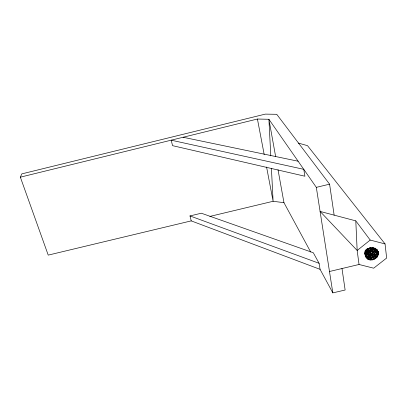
<?xml version="1.0" encoding="UTF-8"?>
<svg xmlns="http://www.w3.org/2000/svg" width="407" height="407" viewBox="0 0 407 407"><rect width="100%" height="100%" fill="white"/><g stroke="black" fill="none" stroke-linecap="round" stroke-linejoin="round"><path stroke-width="0.61" d="M364.921 251.45L364.692 253.317L366.346 257.835C370.131 262.774 379.034 258.643 378.362 252.686C377.096 246.957 368.93 246.489 365.486 250.559L364.937 253.393L365.572 255.52C364.769 252.004 367.119 248.524 370.553 247.639M365.313 254.645L365.389 253.393C365.44 252.309 369.475 253.627 370.258 252.03C371.825 251.002 373.433 249.42 373.478 247.415M366.412 256.201L366.28 254.579L365.227 254.197M367.516 257.773L367.424 256.151L365.267 255.377L365.471 255.738C369.907 258.531 377.508 254.334 375.885 248.911M368.615 259.615L368.666 257.728L366.229 256.883L366.58 257.321C371.499 260.551 380.072 254.721 376.414 249.099L376.729 249.547M369.785 250.315L370.07 247.955L371.367 248.789M370.818 252.432L371.001 249.008L371.901 247.507M372.008 253.378L372.115 250.534M373.138 254.935L373.433 252.543C372.843 251.002 375.534 249.791 374.755 247.949L376.144 249.791M374.277 256.502L374.384 253.632L375.59 251.638L375.875 249.343L376.2 249.832L377.243 249.812M366.488 256.217C365.15 252.859 371.866 255.642 373.244 252.075M367.597 257.789C366.269 254.421 373.056 257.183 374.384 253.632M368.711 259.376L368.869 258.124L368.538 257.733M375.427 258.084L375.534 255.199L376.75 253.205L377.04 250.9L377.365 251.389L378.413 251.373M365.394 254.66L365.547 253.424L365.227 253.042M365.389 253.393C368.956 253.993 373.321 251.663 373.753 247.863M376.2 257.875C377.966 255.362 379.558 251.277 376.124 249.293M365.44 250.168L366.458 250.463L367.063 248.743M341.972 268.427L345.141 290.023L332.829 292.882L320.07 269.337L191.229 220.884L48.224 255.113L20.35 177.172L21.83 173.875L265.313 114.118L276.74 114.301L329.589 184.173L334.142 215.14M366.992 251.638L368.111 249.491L370.07 247.955L366.799 249.491M368.086 253.169C368.584 250.503 371.688 250.015 372.425 247.481L373.046 249.735M369.19 254.711L370.319 252.543L370.116 252.131L371.515 254.039M370.304 256.273L371.438 254.095L371.281 253.658M371.428 257.845L372.573 255.657L372.502 255.138L374.572 254.105L375.895 254.955M372.563 259.432L373.712 257.239L373.504 256.812L375.534 255.199M365.43 254.558C369.556 256.39 375.539 252.772 374.923 248.122M365.664 251.506L366.336 250.595L366.117 250.132L366.458 250.463M373.952 259.34L376.694 256.781L376.989 257.178M365.476 253.098L366.799 251.852L369.21 251.012L369.978 252.014M367.669 256.201L369.007 254.94L368.803 254.548L369.434 256.145M368.783 257.773L370.126 256.507L369.922 256.115L370.574 257.707M366.127 255.062L367.897 253.388L367.745 252.996L368.345 254.579M369.902 259.361L371.255 258.089L371.047 257.692L368.666 257.728L371.255 258.089L371.693 259.554M368.971 248.239L368.05 248.982L369.297 250.971M371.001 249.008C369.541 250.453 367.552 251.638 365.435 251.485M385.053 243.925L370.212 240.064L357.163 250.473L359.04 264.484L373.687 268.188L386.65 258.033L385.053 243.925L307.519 145.67L298.382 143.081M372.029 248.204L371.057 248.906L372.532 250.259M373.153 249.725L372.176 250.432L373.651 251.811M364.957 253.164L364.937 253.393M372.644 255.596L371.377 253.576L373.433 252.543L374.75 253.388M365.42 255.428L366.488 254.945L365.099 254.268M366.524 256.995L367.592 256.512L365.267 255.377M367.633 258.582L368.706 258.089L366.371 256.949L366.58 257.321M365.883 250.3L368.111 249.491L369.256 250.992M371.708 259.295L371.047 257.692L373.504 256.812L373.835 257.188M365.771 256.99L367.343 258.476L369.668 259.325L372.186 259.284L374.654 258.404L375.112 258.832L374.796 258.303M371.377 253.576L372.456 253.251M372.502 255.138L373.59 254.813M20.35 177.172L257.428 119.032L268.91 119.282L316.32 187.352L332.829 292.882M191.229 220.884L189.998 215.934L201.328 213.217L313.309 252.757L319.088 263.293L320.07 269.337M316.32 187.352L329.589 184.173M209.885 216.417L273.107 201.282L283.964 202.681L310.683 252.004M329.487 271.5L359.04 264.484M366.9 249.695L368.111 249.491L367.913 249.084L368.264 249.41M371.423 258.063L371.215 257.641L373.712 257.239L374.654 258.47M376.073 249.659L377.233 249.878M377.243 251.231L378.403 251.44M366.025 250.157L365.079 250.203L365.486 250.559M365.634 251.867L366.799 251.852L367.338 253.647M371.215 257.641L372.43 257.743M365.786 251.714L366.814 251.679L367.373 253.647M183.114 137.261L298.122 161.218M374.613 249.17L373.326 248.514L373.555 249.003L374.572 249.257M375.753 250.732L374.465 250.051L374.694 250.539L375.717 250.798M376.907 252.289L375.59 251.638L375.839 252.091L376.872 252.35M378.078 253.831L376.75 253.205L377.004 253.658L378.556 254.049M355.794 220.869L320.085 211.421L357.163 250.473L355.794 220.869L370.212 240.064M189.998 215.934L319.088 263.293M365.4 250.213L366.336 250.595M372.486 250.305L371.179 249.471L369.149 250.498L370.039 251.994M373.611 251.841L372.303 251.002L370.258 252.03L370.477 252.462M377.055 256.532L375.727 255.677L373.687 256.985M370.187 247.832L371.209 248.585M373.285 252.157L374.796 253.337M374.42 253.703L375.946 254.904M375.58 255.291L377.106 256.481M366.02 250.274L366.295 250.483M367.842 248.443L368.335 248.692M369.185 250.763L366.768 251.414L366.814 251.679M365.654 256.476L366.453 257.229L365.735 256.496M365.094 255.835L366.407 257.122M371.031 249.084L371.301 249.349M378.144 255.062L377.955 254.629M376.185 249.944L376.933 250.875M377.35 251.501L378.474 252.905M372.161 250.62L372.4 250.921M371.479 254.06L370.319 252.543L367.867 252.951L368.07 253.363M372.369 255.311L371.438 254.095L368.971 254.497L369.032 254.782M373.504 256.883L372.573 255.657L370.09 256.064L370.294 256.481M372.634 259.88L372.354 259.234M372.405 255.214L374.699 258.45M367.918 259.284L367.485 258.542M378.21 252.467L378.332 253.352M370.141 260.017L369.795 259.32M376.785 253.052L377.065 253.51M373.341 248.407L373.616 248.855M376.76 256.68L377.024 257.117M375.595 255.097L375.849 255.55M374.445 253.525L374.694 253.978M373.305 251.974L373.55 252.421M377.574 250.651L377.757 251.033M374.481 249.939L374.623 250.259M375.625 251.485L375.758 251.796M364.855 253.8L365.572 255.52M370.487 257.723L370.126 256.507L367.552 256.151L367.623 256.415M369.368 256.151L369.007 254.94L366.448 254.589L366.529 254.863M368.259 254.594L367.897 253.388L365.354 253.037L365.435 253.312M377.004 253.658L377.63 255.952M375.839 252.091L376.465 254.375M374.694 250.539L375.315 252.813M373.555 249.003L374.175 251.267M365.176 251.205L365.542 252.976M257.428 119.032L264.199 154.553M266.575 167.012L273.107 201.282L271.428 168.483M275.651 156.624L268.91 119.282L270.782 155.866M278.012 169.694L283.964 202.681M303.77 169.332L171.194 140.181L172.558 145.66L304.899 176.221L303.77 169.332M365.471 255.738L365.247 255.464L365.471 255.738"/></g></svg>
